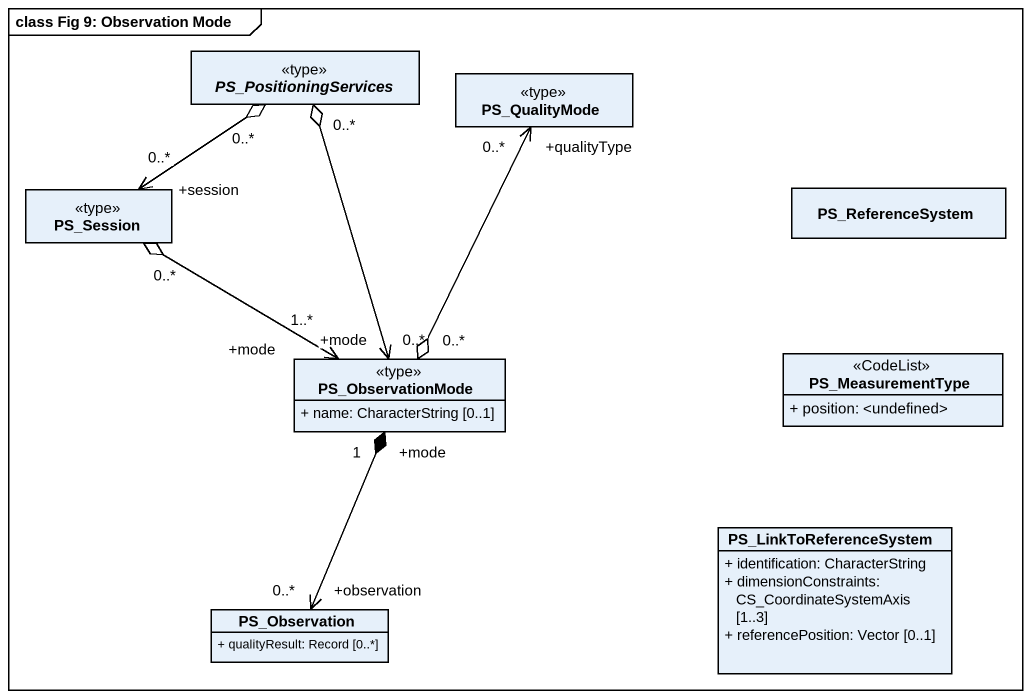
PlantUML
@startuml
mainframe class Fig 9: Observation Mode
hide circle
hide empty members
skinparam classAttributeIconSize 0
abstract class PS_PositioningServices <<type>>
class PS_QualityMode <<type>>
class PS_Session <<type>>
class PS_ReferenceSystem
class PS_ObservationMode <<type>> {
  + name: CharacterString [0..1]
}
class PS_MeasurementType <<CodeList>> {
  + position: <undefined>
}
class PS_LinkToReferenceSystem {
  + identification: CharacterString
  + dimensionConstraints: CS_CoordinateSystemAxis [1..3]
  + referencePosition: Vector [0..1]
}
class PS_Observation {
  + qualityResult: Record [0..*]
}
PS_PositioningServices "0..*" o--> "+session\n0..*" PS_Session
PS_PositioningServices "0..*" o--> "+mode\n0..*" PS_ObservationMode
PS_Session "0..*" o-right-> "+mode\n1..*" PS_ObservationMode
PS_ObservationMode "0..*" o-up-> "+qualityType\n0..*" PS_QualityMode
PS_ObservationMode "+mode\n1" *--> "+observation\n0..*" PS_Observation
@enduml
